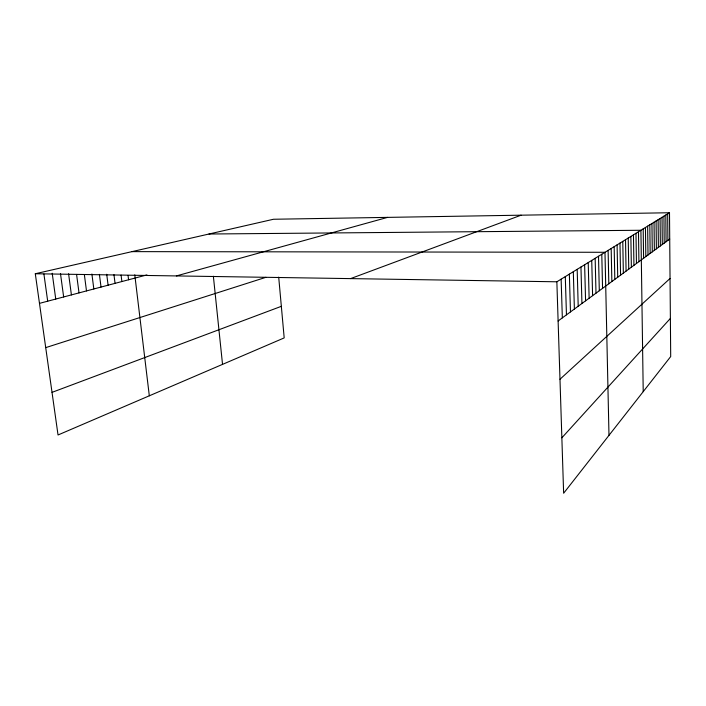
<?xml version="1.0" encoding="UTF-8"?>
<svg xmlns="http://www.w3.org/2000/svg" width="706" height="706" viewBox="0 0 706 706"><rect width="100%" height="100%" fill="white"/><g stroke="black" fill="none" stroke-linecap="round" stroke-linejoin="round"><path stroke-width="1.06" d="M561.861 437.808L670.382 318.424M559.982 379.254L670.047 278.482M558.111 320.983L669.72 239.069M556.857 281.791L669.5 212.744L670.7 356.556L563.635 493.256L556.857 281.791L35.3 273.751L58.033 434.984L284.191 337.909L278.702 277.131M52.023 392.36L281.341 306.325M350.582 278.614L521.099 215.18M45.713 347.626L265.844 277.334M176.376 275.922L387.594 217.377M39.474 303.368L146.936 274.908M35.3 273.751L273.487 219.257L669.5 212.744M208.985 234.013L640.907 230.271L643.219 391.645M131.987 251.627L604.98 252.289L608.987 435.355M43.913 274.025L47.69 301.188M52.2 273.222L55.748 299.062M60.469 273.496L63.655 296.961M68.579 273.769L71.412 294.914M76.575 274.396L79.019 292.893M84.376 274.74L86.494 290.916M99.405 274.352L101.029 287.068M91.895 274.007L93.827 288.975M106.721 274.272L108.097 285.198M113.966 274.687L115.043 283.353M121.079 275.102L121.873 281.553M128.051 275.516L128.571 279.77M134.784 274.863L149.319 395.801M213.371 276.24L222.531 364.375M565.294 276.611L566.459 314.858M561.129 279.17L562.338 317.876M573.316 271.695L574.384 309.034M569.363 274.122L570.466 311.911M580.95 267.018L581.938 303.501M577.181 269.33L578.205 306.236M588.222 262.561L589.131 298.214M584.63 264.768L585.574 300.827M595.158 258.308L595.996 293.175M591.734 260.408L592.599 295.664M601.786 254.248L602.553 288.366M598.511 256.26L599.306 290.748M611.175 248.494L611.855 281.535M608.113 250.374L608.819 283.768M619.965 243.102L620.565 275.146M617.097 244.858L617.724 277.229M614.167 246.659L614.82 279.364M628.225 238.046L628.755 269.136M625.525 239.696L626.081 271.095M622.78 241.381L623.354 273.098M635.982 233.289L636.45 263.488M633.45 234.842L633.935 265.332M630.864 236.422L631.367 267.212M643.192 228.868L643.598 258.237M638.471 231.762L638.912 261.679M651.938 223.511L652.282 251.865M649.811 224.808L650.164 253.419M647.649 226.141L648.02 254.998M645.443 227.491L645.831 256.605M660.075 218.516L660.357 245.935M658.098 219.734L658.389 247.382M656.077 220.969L656.386 248.847M654.03 222.231L654.356 250.348M667.673 213.865L667.911 240.402M665.82 214.995L666.067 241.752M663.94 216.151L664.196 243.12M662.025 217.324L662.299 244.514"/></g></svg>
